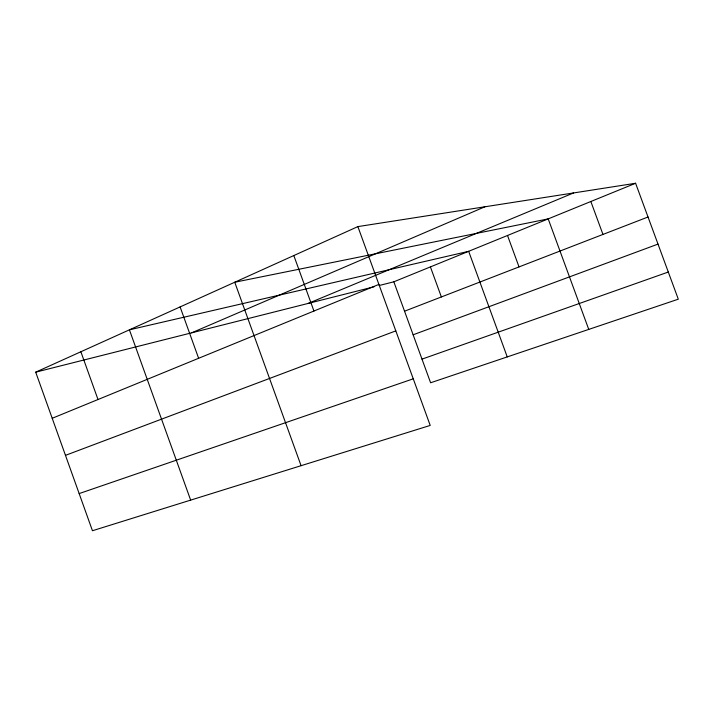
<?xml version="1.0" encoding="UTF-8"?>
<svg xmlns="http://www.w3.org/2000/svg" width="714" height="714" viewBox="0 0 714 714"><rect width="100%" height="100%" fill="white"/><g stroke="black" fill="none" stroke-linecap="round" stroke-linejoin="round"><path stroke-width="1.07" d="M357.875 226.606L430.212 425.428L92.454 530.734L35.7 372.164L357.875 226.606L635.594 183.266L678.3 299.184L430.604 382.775L393.842 281.807L379.179 285.511M191.7 332.804L484.922 206.774M308.189 303.414L573.547 192.95M52.211 418.288L378.911 284.404M393.842 281.807L635.594 183.266M404.543 311.197L648.026 217.002M65.474 455.353L395.815 330.877M413.138 334.795L658.005 244.099M422.001 359.133L668.304 272.034M79.156 493.579L413.254 378.822M35.7 372.164L373.949 286.832M590.844 201.509L602.955 234.433M588.747 329.404L548.2 218.886L234.745 282.235L301.076 465.689M507.52 235.477L519.024 266.902M507.243 356.911L468.661 251.31L129.412 329.823L190.656 500.121M430.408 266.902L441.368 296.953M293.82 255.55L313.937 311.036M180.107 306.922L198.626 358.285M80.869 351.752L98.005 399.519"/></g></svg>
